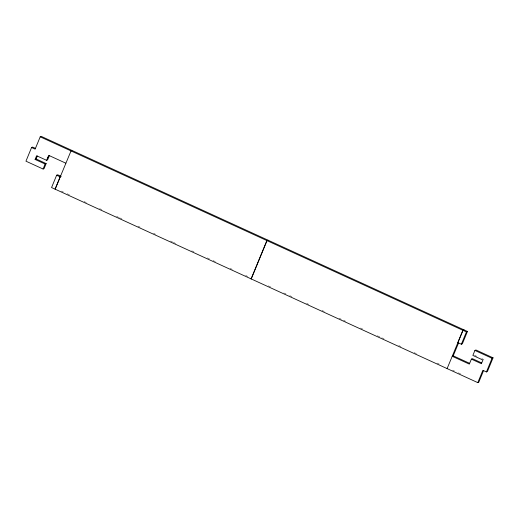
<?xml version="1.0" encoding="UTF-8"?>
<svg xmlns="http://www.w3.org/2000/svg" width="519" height="519" viewBox="0 0 519 519"><rect width="100%" height="100%" fill="white"/><g stroke="black" fill="none" stroke-linecap="round" stroke-linejoin="round"><path stroke-width="0.39" stroke-dasharray="2.6 1.95" d="M474.574 355.294L478.161 356.936M481.755 358.577L483.909 359.563M61.274 191.076L63.487 192.088M67.172 193.775L69.384 194.794M84.13 201.541L86.336 202.553M99.609 208.625L101.821 209.637M116.567 216.384L118.78 217.403M119.513 217.74L123.198 219.427M137.944 226.174L140.156 227.186M153.429 233.258L155.642 234.27M170.388 241.024L172.593 242.036M173.333 242.373L177.018 244.06M191.764 250.807L193.976 251.819M207.25 257.891L209.455 258.903M213.147 260.59L215.359 261.608M230.099 268.355L232.311 269.367M245.584 275.44L247.797 276.452M268.317 285.846L270.529 286.858M283.789 292.93L286.001 293.942M289.686 295.629L291.892 296.641M306.632 303.381L308.844 304.394M322.104 310.466L324.317 311.478M339.05 318.225L342.735 319.912M343.474 320.249L345.686 321.261M360.42 328.002L362.632 329.014M377.365 335.761L381.05 337.447M381.789 337.785L383.995 338.797M398.735 345.544L400.947 346.549M414.207 352.622L416.42 353.634M437.05 363.079L439.262 364.091M452.484 370.144L454.676 371.143M458.335 372.817L460.522 373.823"/><path stroke-width="0.78" d="M35.415 148.363L32.574 147.065L31.581 147.519L25.95 161.182L43.09 169.025L44.083 168.565L46.139 163.576L36.09 158.976L35.091 159.437L45.147 164.036L46.139 163.576M40.21 136.821L70.895 150.86L71.894 150.406L41.202 136.367L40.21 136.821L35.13 149.148L31.581 147.519M35.091 159.437L36.609 155.752L46.626 160.332L47.618 159.878L49.37 155.629M36.09 158.976L37.303 156.031M46.626 160.332L48.682 155.343L65.816 163.187M43.09 169.025L45.147 164.036M447.106 368.594L463.006 330.337L464.005 329.883L72.011 150.458L71.019 150.919L55.118 189.176L60.191 176.849L61.184 176.389L57.635 174.767L56.636 175.221L51.563 187.547L447.106 368.594L477.798 382.633L478.79 382.179L483.572 370.579M251.112 278.885L266.902 240.576L268.005 240.174M251.222 278.937L267.013 240.628M462.896 330.279L457.816 342.605L461.372 344.233L462.371 343.779L467.444 331.453L463.889 329.825L462.896 330.279L466.445 331.907L467.444 331.453M461.372 344.233L466.445 331.907M481.671 362.924L472.374 358.668L471.382 359.122L469.325 364.111L452.185 356.268L453.184 355.813L469.604 363.326M477.798 382.633L482.878 370.313L486.426 371.935L487.419 371.481L493.05 357.818L475.91 349.975L474.917 350.435L472.861 355.424L482.91 360.024L481.392 363.702L471.382 359.122M486.426 371.935L492.051 358.279L493.05 357.818M452.996 356.365L458.498 343.124M47.767 157.555L48.767 157.101M71.019 150.919L463.006 330.337M474.917 350.435L492.051 358.279M56.636 175.221L60.191 176.849"/></g></svg>
